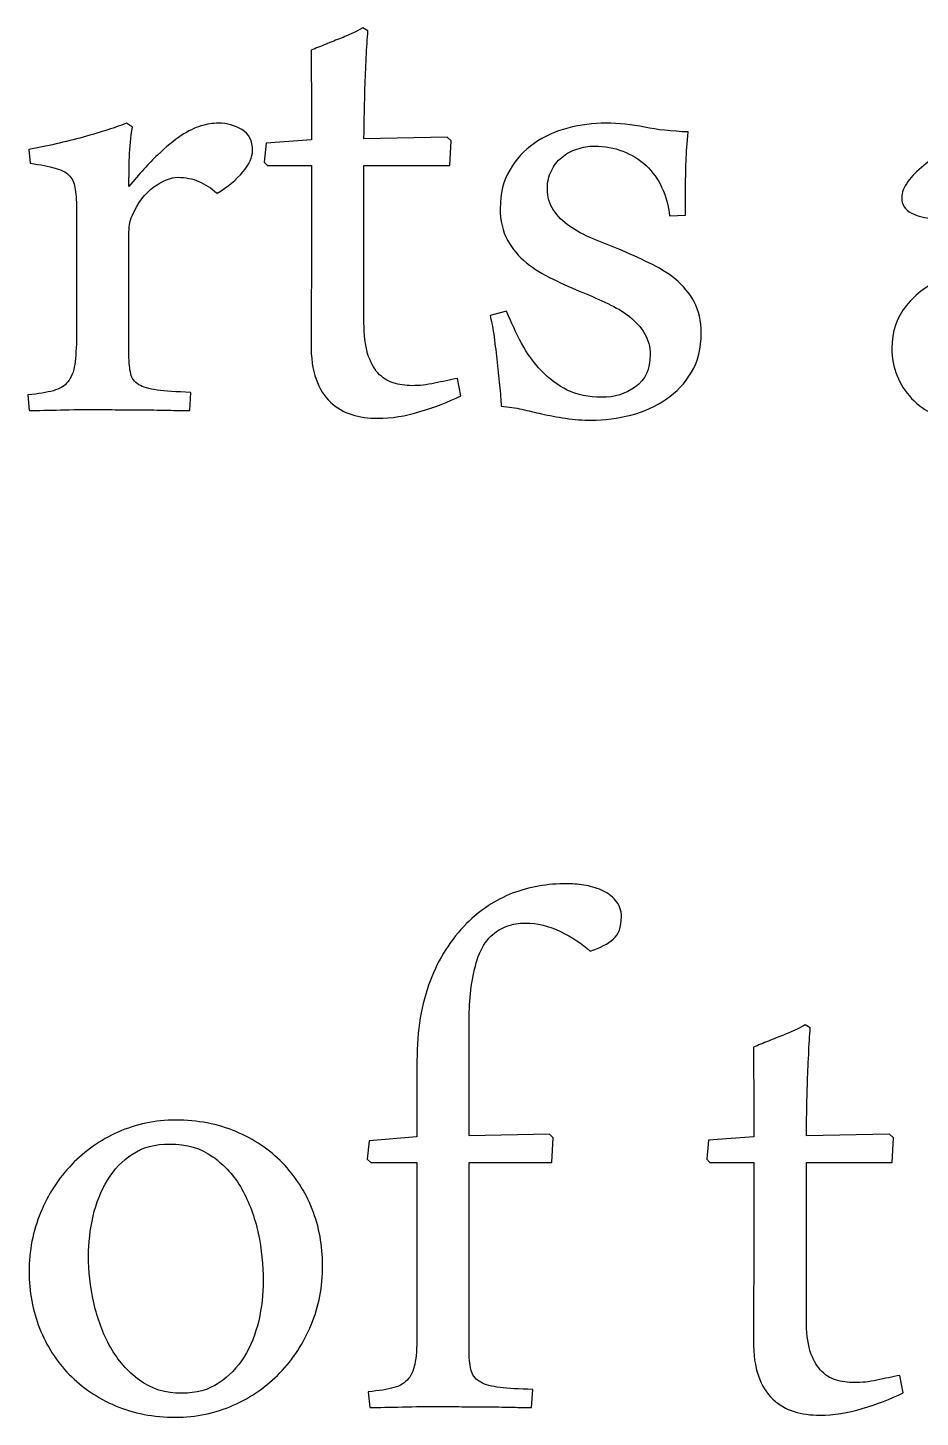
# Model space of a CAD drawing. Extents: x -303 to 288, y -142 to 145.
# Drawn here: x -6 to 1.59, y -122.49 to -110.69 of the extents above; entities that cross this region are included whole.
import ezdxf

# ---------------------------------------------------------------- set-up
doc = ezdxf.new("R2010")
doc.units = 0
doc.header["$MEASUREMENT"] = 0
doc.layers.add('LAYER_1', color=7, linetype='CONTINUOUS')

msp = doc.modelspace()

# ---------------------------------------------------------------- linework, layer by layer
at = {"layer": 'LAYER_1', "color": 250}
for points, knots in [([(-3.1052, -110.714), (-3.1108, -110.7804), (-3.1165, -110.8566), (-3.1193, -110.9426), (-3.1193, -110.9426), (-3.1235, -111.0301), (-3.1278, -111.1162), (-3.1306, -111.2037), (-3.1306, -111.2037), (-3.1334, -111.2912), (-3.1348, -111.3716), (-3.1362, -111.4478), (-3.1362, -111.4478), (-3.1376, -111.524), (-3.1391, -111.5847), (-3.1391, -111.6313), (-3.1391, -111.6313), (-3.1391, -111.6313), (-2.4321, -111.6186), (-2.4321, -111.6186), (-2.4321, -111.6186), (-2.4321, -111.6186), (-2.3982, -111.6482), (-2.3982, -111.6482), (-2.3982, -111.6482), (-2.3982, -111.6482), (-2.4109, -111.8584), (-2.4109, -111.8584), (-2.4109, -111.8584), (-2.4109, -111.8584), (-3.1391, -111.8584), (-3.1391, -111.8584), (-3.1391, -111.8584), (-3.1391, -111.8584), (-3.1391, -113.1905), (-3.1391, -113.1905), (-3.1391, -113.1905), (-3.1391, -113.2978), (-3.1278, -113.3852), (-3.108, -113.4544), (-3.108, -113.4544), (-3.0868, -113.5235), (-3.0586, -113.5786), (-3.0205, -113.6195), (-3.0205, -113.6195), (-2.9838, -113.6618), (-2.9401, -113.69), (-2.8907, -113.7042), (-2.8907, -113.7042), (-2.8413, -113.7197), (-2.7877, -113.7281), (-2.7298, -113.7281), (-2.7298, -113.7281), (-2.6692, -113.7281), (-2.6057, -113.7211), (-2.5393, -113.707), (-2.5393, -113.707), (-2.473, -113.6929), (-2.4081, -113.6788), (-2.3446, -113.6661), (-2.3446, -113.6661), (-2.3446, -113.6661), (-2.3164, -113.8142), (-2.3164, -113.8142), (-2.3164, -113.8142), (-2.4236, -113.8664), (-2.5393, -113.9116), (-2.6635, -113.9483), (-2.6635, -113.9483), (-2.7877, -113.9864), (-2.9076, -114.0047), (-3.0233, -114.0047), (-3.0233, -114.0047), (-3.1024, -114.0047), (-3.1772, -113.9948), (-3.2435, -113.9737), (-3.2435, -113.9737), (-3.3112, -113.9525), (-3.3719, -113.9172), (-3.4241, -113.8678), (-3.4241, -113.8678), (-3.4763, -113.8185), (-3.5172, -113.7535), (-3.5454, -113.6717), (-3.5454, -113.6717), (-3.5751, -113.5899), (-3.5892, -113.4911), (-3.5892, -113.3725), (-3.5892, -113.3725), (-3.5892, -113.3725), (-3.5892, -113.2611), (-3.5892, -113.2611), (-3.5892, -113.2611), (-3.5892, -113.2103), (-3.5892, -113.1313), (-3.5878, -113.0212), (-3.5878, -113.0212), (-3.5864, -112.9097), (-3.585, -112.763), (-3.585, -112.5781), (-3.585, -112.5781), (-3.585, -112.5781), (-3.585, -111.8584), (-3.585, -111.8584), (-3.585, -111.8584), (-3.585, -111.8584), (-3.9575, -111.8584), (-3.9575, -111.8584), (-3.9575, -111.8584), (-3.9575, -111.8584), (-3.9857, -111.8302), (-3.9857, -111.8302), (-3.9857, -111.8302), (-3.9857, -111.8302), (-3.9702, -111.6694), (-3.9702, -111.6694), (-3.9702, -111.6694), (-3.9702, -111.6694), (-3.585, -111.6397), (-3.585, -111.6397), (-3.585, -111.6397), (-3.585, -111.6397), (-3.585, -111.2968), (-3.585, -111.2968), (-3.585, -111.2968), (-3.585, -111.2277), (-3.5864, -111.1571), (-3.5878, -111.0866), (-3.5878, -111.0866), (-3.5892, -111.0146), (-3.5892, -110.9455), (-3.5892, -110.8791), (-3.5892, -110.8791), (-3.5483, -110.8622), (-3.5045, -110.8453), (-3.4608, -110.8269), (-3.4608, -110.8269), (-3.417, -110.81), (-3.3747, -110.7916), (-3.3324, -110.7761), (-3.3324, -110.7761), (-3.2915, -110.7592), (-3.2548, -110.7437), (-3.2237, -110.7281), (-3.2237, -110.7281), (-3.1913, -110.7126), (-3.1673, -110.6999), (-3.1503, -110.6886), (-3.1503, -110.6886), (-3.1503, -110.6886), (-3.1052, -110.714), (-3.1052, -110.714)], [0, 0, 0, 0, 0.025641, 0.025641, 0.025641, 0.025641, 0.0512821, 0.0512821, 0.0512821, 0.0512821, 0.0769231, 0.0769231, 0.0769231, 0.0769231, 0.1025641, 0.1025641, 0.1025641, 0.1025641, 0.1282051, 0.1282051, 0.1282051, 0.1282051, 0.1538462, 0.1538462, 0.1538462, 0.1538462, 0.1794872, 0.1794872, 0.1794872, 0.1794872, 0.2051282, 0.2051282, 0.2051282, 0.2051282, 0.2307692, 0.2307692, 0.2307692, 0.2307692, 0.2564103, 0.2564103, 0.2564103, 0.2564103, 0.2820513, 0.2820513, 0.2820513, 0.2820513, 0.3076923, 0.3076923, 0.3076923, 0.3076923, 0.3333333, 0.3333333, 0.3333333, 0.3333333, 0.3589744, 0.3589744, 0.3589744, 0.3589744, 0.3846154, 0.3846154, 0.3846154, 0.3846154, 0.4102564, 0.4102564, 0.4102564, 0.4102564, 0.4358974, 0.4358974, 0.4358974, 0.4358974, 0.4615385, 0.4615385, 0.4615385, 0.4615385, 0.4871795, 0.4871795, 0.4871795, 0.4871795, 0.5128205, 0.5128205, 0.5128205, 0.5128205, 0.5384615, 0.5384615, 0.5384615, 0.5384615, 0.5641026, 0.5641026, 0.5641026, 0.5641026, 0.5897436, 0.5897436, 0.5897436, 0.5897436, 0.6153846, 0.6153846, 0.6153846, 0.6153846, 0.6410256, 0.6410256, 0.6410256, 0.6410256, 0.6666667, 0.6666667, 0.6666667, 0.6666667, 0.6923077, 0.6923077, 0.6923077, 0.6923077, 0.7179487, 0.7179487, 0.7179487, 0.7179487, 0.7435897, 0.7435897, 0.7435897, 0.7435897, 0.7692308, 0.7692308, 0.7692308, 0.7692308, 0.7948718, 0.7948718, 0.7948718, 0.7948718, 0.8205128, 0.8205128, 0.8205128, 0.8205128, 0.8461538, 0.8461538, 0.8461538, 0.8461538, 0.8717949, 0.8717949, 0.8717949, 0.8717949, 0.8974359, 0.8974359, 0.8974359, 0.8974359, 0.9230769, 0.9230769, 0.9230769, 0.9230769, 0.9487179, 0.9487179, 0.9487179, 0.9487179, 1, 1, 1, 1]), ([(-4.6179, -113.9384), (-4.6631, -113.9384), (-4.7153, -113.9384), (-4.7774, -113.937), (-4.7774, -113.937), (-4.8395, -113.9356), (-4.9072, -113.9342), (-4.9778, -113.9342), (-4.9778, -113.9342), (-5.0497, -113.9342), (-5.1231, -113.9342), (-5.1979, -113.9328), (-5.1979, -113.9328), (-5.2713, -113.9313), (-5.3418, -113.9299), (-5.4082, -113.9299), (-5.4082, -113.9299), (-5.5154, -113.9299), (-5.6184, -113.9313), (-5.7186, -113.9342), (-5.7186, -113.9342), (-5.8174, -113.937), (-5.9063, -113.9384), (-5.9825, -113.9384), (-5.9825, -113.9384), (-5.9825, -113.9384), (-5.9952, -113.8058), (-5.9952, -113.8058), (-5.9952, -113.8058), (-5.9049, -113.7973), (-5.8315, -113.786), (-5.7779, -113.7705), (-5.7779, -113.7705), (-5.7242, -113.7564), (-5.6833, -113.731), (-5.6537, -113.6943), (-5.6537, -113.6943), (-5.6255, -113.659), (-5.6057, -113.6096), (-5.5958, -113.5475), (-5.5958, -113.5475), (-5.5874, -113.4854), (-5.5817, -113.4022), (-5.5817, -113.2978), (-5.5817, -113.2978), (-5.5817, -113.2978), (-5.5817, -112.2267), (-5.5817, -112.2267), (-5.5817, -112.2267), (-5.5817, -112.1491), (-5.5859, -112.0884), (-5.5944, -112.0447), (-5.5944, -112.0447), (-5.6029, -112.001), (-5.6198, -111.9657), (-5.6466, -111.9389), (-5.6466, -111.9389), (-5.672, -111.9135), (-5.7115, -111.8937), (-5.7637, -111.8796), (-5.7637, -111.8796), (-5.816, -111.8655), (-5.8865, -111.8514), (-5.974, -111.8387), (-5.974, -111.8387), (-5.974, -111.8387), (-5.9867, -111.723), (-5.9867, -111.723), (-5.9867, -111.723), (-5.9119, -111.7089), (-5.8357, -111.6933), (-5.7553, -111.675), (-5.7553, -111.675), (-5.6763, -111.6567), (-5.5986, -111.6383), (-5.5239, -111.6171), (-5.5239, -111.6171), (-5.4491, -111.596), (-5.3799, -111.5762), (-5.315, -111.5551), (-5.315, -111.5551), (-5.2501, -111.5339), (-5.1979, -111.5155), (-5.1556, -111.4986), (-5.1556, -111.4986), (-5.1556, -111.4986), (-5.1062, -111.5325), (-5.1062, -111.5325), (-5.1062, -111.5325), (-5.1203, -111.6171), (-5.1288, -111.7032), (-5.1316, -111.7865), (-5.1316, -111.7865), (-5.1344, -111.8711), (-5.1358, -111.9544), (-5.1358, -112.0362), (-5.1358, -112.0362), (-5.0469, -111.929), (-4.9665, -111.8401), (-4.8931, -111.7695), (-4.8931, -111.7695), (-4.8211, -111.7004), (-4.7534, -111.6454), (-4.6927, -111.6044), (-4.6927, -111.6044), (-4.632, -111.5649), (-4.577, -111.5367), (-4.5262, -111.5226), (-4.5262, -111.5226), (-4.474, -111.5071), (-4.4246, -111.4986), (-4.3752, -111.4986), (-4.3752, -111.4986), (-4.3033, -111.4986), (-4.2369, -111.517), (-4.1763, -111.5536), (-4.1763, -111.5536), (-4.1156, -111.5889), (-4.0859, -111.6482), (-4.0859, -111.7314), (-4.0859, -111.7314), (-4.0859, -111.7865), (-4.1128, -111.8471), (-4.1678, -111.9121), (-4.1678, -111.9121), (-4.2228, -111.9784), (-4.2962, -112.0391), (-4.3865, -112.0941), (-4.3865, -112.0941), (-4.4373, -112.0503), (-4.4881, -112.0165), (-4.5417, -111.9939), (-4.5417, -111.9939), (-4.5954, -111.9699), (-4.6546, -111.9586), (-4.7181, -111.9586), (-4.7181, -111.9586), (-4.7816, -111.9586), (-4.8508, -111.9854), (-4.9241, -112.0405), (-4.9241, -112.0405), (-4.9989, -112.0955), (-5.0596, -112.1759), (-5.1062, -112.2804), (-5.1062, -112.2804), (-5.1203, -112.3114), (-5.1288, -112.3382), (-5.1316, -112.3608), (-5.1316, -112.3608), (-5.1344, -112.3848), (-5.1358, -112.4158), (-5.1358, -112.4539), (-5.1358, -112.4539), (-5.1358, -112.4539), (-5.1358, -113.4671), (-5.1358, -113.4671), (-5.1358, -113.4671), (-5.1358, -113.5334), (-5.1302, -113.5856), (-5.1203, -113.6265), (-5.1203, -113.6265), (-5.1118, -113.6661), (-5.0892, -113.6971), (-5.0526, -113.7197), (-5.0526, -113.7197), (-5.0173, -113.7408), (-4.9651, -113.7564), (-4.8959, -113.7648), (-4.8959, -113.7648), (-4.8268, -113.7733), (-4.7322, -113.7804), (-4.6109, -113.786), (-4.6109, -113.786), (-4.6109, -113.786), (-4.6179, -113.9384), (-4.6179, -113.9384)], [0, 0, 0, 0, 0.0222222, 0.0222222, 0.0222222, 0.0222222, 0.0444444, 0.0444444, 0.0444444, 0.0444444, 0.0666667, 0.0666667, 0.0666667, 0.0666667, 0.0888889, 0.0888889, 0.0888889, 0.0888889, 0.1111111, 0.1111111, 0.1111111, 0.1111111, 0.1333333, 0.1333333, 0.1333333, 0.1333333, 0.1555556, 0.1555556, 0.1555556, 0.1555556, 0.1777778, 0.1777778, 0.1777778, 0.1777778, 0.2, 0.2, 0.2, 0.2, 0.2222222, 0.2222222, 0.2222222, 0.2222222, 0.2444444, 0.2444444, 0.2444444, 0.2444444, 0.2666667, 0.2666667, 0.2666667, 0.2666667, 0.2888889, 0.2888889, 0.2888889, 0.2888889, 0.3111111, 0.3111111, 0.3111111, 0.3111111, 0.3333333, 0.3333333, 0.3333333, 0.3333333, 0.3555556, 0.3555556, 0.3555556, 0.3555556, 0.3777778, 0.3777778, 0.3777778, 0.3777778, 0.4, 0.4, 0.4, 0.4, 0.4222222, 0.4222222, 0.4222222, 0.4222222, 0.4444444, 0.4444444, 0.4444444, 0.4444444, 0.4666667, 0.4666667, 0.4666667, 0.4666667, 0.4888889, 0.4888889, 0.4888889, 0.4888889, 0.5111111, 0.5111111, 0.5111111, 0.5111111, 0.5333333, 0.5333333, 0.5333333, 0.5333333, 0.5555556, 0.5555556, 0.5555556, 0.5555556, 0.5777778, 0.5777778, 0.5777778, 0.5777778, 0.6, 0.6, 0.6, 0.6, 0.6222222, 0.6222222, 0.6222222, 0.6222222, 0.6444444, 0.6444444, 0.6444444, 0.6444444, 0.6666667, 0.6666667, 0.6666667, 0.6666667, 0.6888889, 0.6888889, 0.6888889, 0.6888889, 0.7111111, 0.7111111, 0.7111111, 0.7111111, 0.7333333, 0.7333333, 0.7333333, 0.7333333, 0.7555556, 0.7555556, 0.7555556, 0.7555556, 0.7777778, 0.7777778, 0.7777778, 0.7777778, 0.8, 0.8, 0.8, 0.8, 0.8222222, 0.8222222, 0.8222222, 0.8222222, 0.8444444, 0.8444444, 0.8444444, 0.8444444, 0.8666667, 0.8666667, 0.8666667, 0.8666667, 0.8888889, 0.8888889, 0.8888889, 0.8888889, 0.9111111, 0.9111111, 0.9111111, 0.9111111, 0.9333333, 0.9333333, 0.9333333, 0.9333333, 0.9555556, 0.9555556, 0.9555556, 0.9555556, 1, 1, 1, 1]), ([(-0.5426, -112.2846), (-0.5511, -112.1999), (-0.5723, -112.1195), (-0.6075, -112.0475), (-0.6075, -112.0475), (-0.6414, -111.9741), (-0.6866, -111.9106), (-0.743, -111.8584), (-0.743, -111.8584), (-0.7995, -111.8062), (-0.8658, -111.7653), (-0.9406, -111.7371), (-0.9406, -111.7371), (-1.0139, -111.7075), (-1.0944, -111.6933), (-1.179, -111.6933), (-1.179, -111.6933), (-1.2327, -111.6933), (-1.2821, -111.7018), (-1.33, -111.7187), (-1.33, -111.7187), (-1.3794, -111.7343), (-1.4218, -111.7583), (-1.4584, -111.7893), (-1.4584, -111.7893), (-1.4965, -111.8189), (-1.5262, -111.857), (-1.5473, -111.9022), (-1.5473, -111.9022), (-1.5699, -111.9473), (-1.5812, -111.9995), (-1.5812, -112.0574), (-1.5812, -112.0574), (-1.5812, -112.1265), (-1.5629, -112.1858), (-1.529, -112.2366), (-1.529, -112.2366), (-1.4951, -112.2888), (-1.4486, -112.334), (-1.3921, -112.3735), (-1.3921, -112.3735), (-1.3357, -112.413), (-1.2708, -112.4483), (-1.1988, -112.4793), (-1.1988, -112.4793), (-1.1254, -112.509), (-1.0506, -112.54), (-0.973, -112.5696), (-0.973, -112.5696), (-0.8869, -112.6063), (-0.8023, -112.6444), (-0.719, -112.6839), (-0.719, -112.6839), (-0.6344, -112.7234), (-0.5596, -112.77), (-0.4932, -112.8236), (-0.4932, -112.8236), (-0.4269, -112.8787), (-0.3747, -112.9422), (-0.3338, -113.017), (-0.3338, -113.017), (-0.2943, -113.0903), (-0.2745, -113.1792), (-0.2745, -113.2808), (-0.2745, -113.2808), (-0.2745, -113.4106), (-0.3013, -113.5221), (-0.3564, -113.6138), (-0.3564, -113.6138), (-0.4128, -113.7056), (-0.4834, -113.7832), (-0.5723, -113.8439), (-0.5723, -113.8439), (-0.6598, -113.9045), (-0.7599, -113.9483), (-0.8714, -113.9779), (-0.8714, -113.9779), (-0.9829, -114.0061), (-1.0958, -114.0217), (-1.2087, -114.0217), (-1.2087, -114.0217), (-1.2806, -114.0217), (-1.3526, -114.016), (-1.426, -114.0047), (-1.426, -114.0047), (-1.4994, -113.9934), (-1.5671, -113.9807), (-1.6306, -113.968), (-1.6306, -113.968), (-1.6884, -113.9539), (-1.7435, -113.9398), (-1.7971, -113.9285), (-1.7971, -113.9285), (-1.8521, -113.9158), (-1.91, -113.9074), (-1.9735, -113.9017), (-1.9735, -113.9017), (-1.9763, -113.8537), (-1.9805, -113.7945), (-1.9876, -113.7239), (-1.9876, -113.7239), (-1.9947, -113.6519), (-2.0017, -113.5786), (-2.0102, -113.5038), (-2.0102, -113.5038), (-2.0186, -113.4304), (-2.0285, -113.3584), (-2.037, -113.2907), (-2.037, -113.2907), (-2.0469, -113.2244), (-2.0582, -113.1708), (-2.068, -113.1327), (-2.068, -113.1327), (-2.068, -113.1327), (-1.9283, -113.0946), (-1.9283, -113.0946), (-1.9283, -113.0946), (-1.8888, -113.1891), (-1.8465, -113.2794), (-1.7999, -113.3683), (-1.7999, -113.3683), (-1.7534, -113.4558), (-1.6969, -113.5334), (-1.632, -113.6011), (-1.632, -113.6011), (-1.5671, -113.6689), (-1.4937, -113.7239), (-1.4119, -113.7648), (-1.4119, -113.7648), (-1.3286, -113.8058), (-1.2313, -113.8269), (-1.1184, -113.8269), (-1.1184, -113.8269), (-1.0097, -113.8269), (-0.9152, -113.7973), (-0.8319, -113.738), (-0.8319, -113.738), (-0.7501, -113.6788), (-0.7077, -113.5884), (-0.7077, -113.4671), (-0.7077, -113.4671), (-0.7077, -113.3979), (-0.7247, -113.3373), (-0.7557, -113.2836), (-0.7557, -113.2836), (-0.7882, -113.23), (-0.8305, -113.1821), (-0.8841, -113.1411), (-0.8841, -113.1411), (-0.9377, -113.0988), (-0.9984, -113.0621), (-1.0662, -113.0311), (-1.0662, -113.0311), (-1.1339, -112.9986), (-1.2044, -112.9676), (-1.2792, -112.9379), (-1.2792, -112.9379), (-1.3639, -112.9027), (-1.4486, -112.8646), (-1.5332, -112.8236), (-1.5332, -112.8236), (-1.6179, -112.7841), (-1.6927, -112.7376), (-1.759, -112.6839), (-1.759, -112.6839), (-1.8253, -112.6303), (-1.8789, -112.5654), (-1.9199, -112.492), (-1.9199, -112.492), (-1.9608, -112.4172), (-1.982, -112.3269), (-1.982, -112.2225), (-1.982, -112.2225), (-1.982, -112.0955), (-1.9551, -111.9868), (-1.9015, -111.8965), (-1.9015, -111.8965), (-1.8479, -111.8048), (-1.7788, -111.73), (-1.6941, -111.6708), (-1.6941, -111.6708), (-1.6108, -111.6115), (-1.5149, -111.5678), (-1.4076, -111.5409), (-1.4076, -111.5409), (-1.299, -111.5127), (-1.1917, -111.4986), (-1.0845, -111.4986), (-1.0845, -111.4986), (-0.9744, -111.4986), (-0.8644, -111.5099), (-0.7557, -111.5325), (-0.7557, -111.5325), (-0.6471, -111.5551), (-0.5243, -111.5678), (-0.386, -111.5734), (-0.386, -111.5734), (-0.3945, -111.6623), (-0.4001, -111.7456), (-0.4029, -111.8232), (-0.4029, -111.8232), (-0.4058, -111.9022), (-0.4072, -111.9868), (-0.4072, -112.0786), (-0.4072, -112.0786), (-0.4072, -112.0786), (-0.4072, -112.2804), (-0.4072, -112.2804), (-0.4072, -112.2804), (-0.4072, -112.2804), (-0.5426, -112.2846), (-0.5426, -112.2846)], [0, 0, 0, 0, 0.0185185, 0.0185185, 0.0185185, 0.0185185, 0.037037, 0.037037, 0.037037, 0.037037, 0.0555556, 0.0555556, 0.0555556, 0.0555556, 0.0740741, 0.0740741, 0.0740741, 0.0740741, 0.0925926, 0.0925926, 0.0925926, 0.0925926, 0.1111111, 0.1111111, 0.1111111, 0.1111111, 0.1296296, 0.1296296, 0.1296296, 0.1296296, 0.1481481, 0.1481481, 0.1481481, 0.1481481, 0.1666667, 0.1666667, 0.1666667, 0.1666667, 0.1851852, 0.1851852, 0.1851852, 0.1851852, 0.2037037, 0.2037037, 0.2037037, 0.2037037, 0.2222222, 0.2222222, 0.2222222, 0.2222222, 0.2407407, 0.2407407, 0.2407407, 0.2407407, 0.2592593, 0.2592593, 0.2592593, 0.2592593, 0.2777778, 0.2777778, 0.2777778, 0.2777778, 0.2962963, 0.2962963, 0.2962963, 0.2962963, 0.3148148, 0.3148148, 0.3148148, 0.3148148, 0.3333333, 0.3333333, 0.3333333, 0.3333333, 0.3518519, 0.3518519, 0.3518519, 0.3518519, 0.3703704, 0.3703704, 0.3703704, 0.3703704, 0.3888889, 0.3888889, 0.3888889, 0.3888889, 0.4074074, 0.4074074, 0.4074074, 0.4074074, 0.4259259, 0.4259259, 0.4259259, 0.4259259, 0.4444444, 0.4444444, 0.4444444, 0.4444444, 0.462963, 0.462963, 0.462963, 0.462963, 0.4814815, 0.4814815, 0.4814815, 0.4814815, 0.5, 0.5, 0.5, 0.5, 0.5185185, 0.5185185, 0.5185185, 0.5185185, 0.537037, 0.537037, 0.537037, 0.537037, 0.5555556, 0.5555556, 0.5555556, 0.5555556, 0.5740741, 0.5740741, 0.5740741, 0.5740741, 0.5925926, 0.5925926, 0.5925926, 0.5925926, 0.6111111, 0.6111111, 0.6111111, 0.6111111, 0.6296296, 0.6296296, 0.6296296, 0.6296296, 0.6481481, 0.6481481, 0.6481481, 0.6481481, 0.6666667, 0.6666667, 0.6666667, 0.6666667, 0.6851852, 0.6851852, 0.6851852, 0.6851852, 0.7037037, 0.7037037, 0.7037037, 0.7037037, 0.7222222, 0.7222222, 0.7222222, 0.7222222, 0.7407407, 0.7407407, 0.7407407, 0.7407407, 0.7592593, 0.7592593, 0.7592593, 0.7592593, 0.7777778, 0.7777778, 0.7777778, 0.7777778, 0.7962963, 0.7962963, 0.7962963, 0.7962963, 0.8148148, 0.8148148, 0.8148148, 0.8148148, 0.8333333, 0.8333333, 0.8333333, 0.8333333, 0.8518519, 0.8518519, 0.8518519, 0.8518519, 0.8703704, 0.8703704, 0.8703704, 0.8703704, 0.8888889, 0.8888889, 0.8888889, 0.8888889, 0.9074074, 0.9074074, 0.9074074, 0.9074074, 0.9259259, 0.9259259, 0.9259259, 0.9259259, 0.9444444, 0.9444444, 0.9444444, 0.9444444, 0.962963, 0.962963, 0.962963, 0.962963, 1, 1, 1, 1]), ([(2.7509, -112.6035), (2.7538, -112.5837), (2.7552, -112.5598), (2.7552, -112.5329), (2.7552, -112.5329), (2.7552, -112.5329), (2.7552, -112.231), (2.7552, -112.231), (2.7552, -112.231), (2.7552, -112.0899), (2.7213, -111.9741), (2.655, -111.881), (2.655, -111.881), (2.5873, -111.7893), (2.4786, -111.7427), (2.3304, -111.7427), (2.3304, -111.7427), (2.25, -111.7427), (2.1823, -111.7583), (2.1258, -111.7865), (2.1258, -111.7865), (2.0694, -111.8161), (2.0214, -111.8528), (1.9847, -111.9008), (1.9847, -111.9008), (1.948, -111.9473), (1.9198, -112.001), (1.9015, -112.0616), (1.9015, -112.0616), (1.8845, -112.1223), (1.8746, -112.1858), (1.8746, -112.2521), (1.8746, -112.2521), (1.8309, -112.2874), (1.7702, -112.3058), (1.6926, -112.3058), (1.6926, -112.3058), (1.6305, -112.3058), (1.5699, -112.2916), (1.5134, -112.262), (1.5134, -112.262), (1.457, -112.2338), (1.4287, -112.19), (1.4287, -112.1322), (1.4287, -112.1322), (1.4287, -112.087), (1.4457, -112.0419), (1.481, -111.9953), (1.481, -111.9953), (1.5148, -111.9487), (1.56, -111.9022), (1.6164, -111.857), (1.6164, -111.857), (1.6729, -111.8119), (1.7364, -111.7681), (1.8055, -111.7272), (1.8055, -111.7272), (1.8732, -111.6849), (1.9438, -111.6496), (2.0158, -111.6186), (2.0158, -111.6186), (2.2006, -111.5395), (2.3826, -111.4986), (2.5619, -111.4986), (2.5619, -111.4986), (2.6493, -111.4986), (2.7326, -111.5113), (2.8088, -111.5339), (2.8088, -111.5339), (2.8864, -111.5579), (2.9541, -111.5946), (3.012, -111.6454), (3.012, -111.6454), (3.0699, -111.6976), (3.115, -111.7625), (3.1489, -111.8429), (3.1489, -111.8429), (3.1813, -111.9219), (3.1983, -112.0179), (3.1983, -112.128), (3.1983, -112.128), (3.1983, -112.2931), (3.1954, -112.4836), (3.1898, -112.7009), (3.1898, -112.7009), (3.1842, -112.9168), (3.1813, -113.1567), (3.1813, -113.4219), (3.1813, -113.4219), (3.1813, -113.5292), (3.2025, -113.6138), (3.2434, -113.6731), (3.2434, -113.6731), (3.2843, -113.7338), (3.3422, -113.7648), (3.417, -113.7648), (3.417, -113.7648), (3.4833, -113.7648), (3.5553, -113.7408), (3.6315, -113.6943), (3.6315, -113.6943), (3.6315, -113.6943), (3.7063, -113.8058), (3.7063, -113.8058), (3.7063, -113.8058), (3.6428, -113.8664), (3.5651, -113.9158), (3.4734, -113.9553), (3.4734, -113.9553), (3.3803, -113.9934), (3.2872, -114.0132), (3.194, -114.0132), (3.194, -114.0132), (3.0981, -114.0132), (3.0092, -113.9864), (2.9273, -113.9342), (2.9273, -113.9342), (2.8455, -113.882), (2.7919, -113.7916), (2.7636, -113.6661), (2.7636, -113.6661), (2.7368, -113.6844), (2.6931, -113.714), (2.6352, -113.7521), (2.6352, -113.7521), (2.5774, -113.7902), (2.5125, -113.8297), (2.4377, -113.8707), (2.4377, -113.8707), (2.3629, -113.9102), (2.2825, -113.9455), (2.1978, -113.9751), (2.1978, -113.9751), (2.1117, -114.0061), (2.0313, -114.0217), (1.9537, -114.0217), (1.9537, -114.0217), (1.8634, -114.0217), (1.7801, -114.0047), (1.7053, -113.9709), (1.7053, -113.9709), (1.6305, -113.9384), (1.567, -113.8932), (1.5134, -113.8368), (1.5134, -113.8368), (1.4598, -113.7804), (1.4189, -113.7154), (1.3892, -113.6435), (1.3892, -113.6435), (1.361, -113.5701), (1.3455, -113.4925), (1.3455, -113.4092), (1.3455, -113.4092), (1.3455, -113.2681), (1.3864, -113.1482), (1.4683, -113.048), (1.4683, -113.048), (1.5487, -112.9464), (1.6559, -112.8688), (1.7886, -112.8138), (1.7886, -112.8138), (1.8845, -112.7757), (2.0129, -112.7361), (2.1752, -112.6966), (2.1752, -112.6966), (2.3361, -112.6557), (2.528, -112.6247), (2.7509, -112.6035)], [0, 0, 0, 0, 0.0232558, 0.0232558, 0.0232558, 0.0232558, 0.0465116, 0.0465116, 0.0465116, 0.0465116, 0.0697674, 0.0697674, 0.0697674, 0.0697674, 0.0930233, 0.0930233, 0.0930233, 0.0930233, 0.1162791, 0.1162791, 0.1162791, 0.1162791, 0.1395349, 0.1395349, 0.1395349, 0.1395349, 0.1627907, 0.1627907, 0.1627907, 0.1627907, 0.1860465, 0.1860465, 0.1860465, 0.1860465, 0.2093023, 0.2093023, 0.2093023, 0.2093023, 0.2325581, 0.2325581, 0.2325581, 0.2325581, 0.255814, 0.255814, 0.255814, 0.255814, 0.2790698, 0.2790698, 0.2790698, 0.2790698, 0.3023256, 0.3023256, 0.3023256, 0.3023256, 0.3255814, 0.3255814, 0.3255814, 0.3255814, 0.3488372, 0.3488372, 0.3488372, 0.3488372, 0.372093, 0.372093, 0.372093, 0.372093, 0.3953488, 0.3953488, 0.3953488, 0.3953488, 0.4186047, 0.4186047, 0.4186047, 0.4186047, 0.4418605, 0.4418605, 0.4418605, 0.4418605, 0.4651163, 0.4651163, 0.4651163, 0.4651163, 0.4883721, 0.4883721, 0.4883721, 0.4883721, 0.5116279, 0.5116279, 0.5116279, 0.5116279, 0.5348837, 0.5348837, 0.5348837, 0.5348837, 0.5581395, 0.5581395, 0.5581395, 0.5581395, 0.5813953, 0.5813953, 0.5813953, 0.5813953, 0.6046512, 0.6046512, 0.6046512, 0.6046512, 0.627907, 0.627907, 0.627907, 0.627907, 0.6511628, 0.6511628, 0.6511628, 0.6511628, 0.6744186, 0.6744186, 0.6744186, 0.6744186, 0.6976744, 0.6976744, 0.6976744, 0.6976744, 0.7209302, 0.7209302, 0.7209302, 0.7209302, 0.744186, 0.744186, 0.744186, 0.744186, 0.7674419, 0.7674419, 0.7674419, 0.7674419, 0.7906977, 0.7906977, 0.7906977, 0.7906977, 0.8139535, 0.8139535, 0.8139535, 0.8139535, 0.8372093, 0.8372093, 0.8372093, 0.8372093, 0.8604651, 0.8604651, 0.8604651, 0.8604651, 0.8837209, 0.8837209, 0.8837209, 0.8837209, 0.9069767, 0.9069767, 0.9069767, 0.9069767, 0.9302326, 0.9302326, 0.9302326, 0.9302326, 0.9534884, 0.9534884, 0.9534884, 0.9534884, 1, 1, 1, 1]), ([(-2.2459, -120.325), (-2.2459, -120.325), (-2.2459, -121.9337), (-2.2459, -121.9337), (-2.2459, -121.9337), (-2.2459, -122.0028), (-2.2388, -122.0579), (-2.2261, -122.0988), (-2.2261, -122.0988), (-2.212, -122.1397), (-2.1852, -122.1708), (-2.1471, -122.1919), (-2.1471, -122.1919), (-2.109, -122.2131), (-2.054, -122.2272), (-1.9834, -122.2357), (-1.9834, -122.2357), (-1.9143, -122.2441), (-1.8211, -122.2498), (-1.7054, -122.2526), (-1.7054, -122.2526), (-1.7054, -122.2526), (-1.7167, -122.405), (-1.7167, -122.405), (-1.7167, -122.405), (-1.7619, -122.405), (-1.8141, -122.405), (-1.8747, -122.4036), (-1.8747, -122.4036), (-1.9354, -122.4022), (-2.0003, -122.4008), (-2.0681, -122.4008), (-2.0681, -122.4008), (-2.1372, -122.4008), (-2.2092, -122.4008), (-2.2811, -122.3994), (-2.2811, -122.3994), (-2.3545, -122.3979), (-2.4237, -122.3965), (-2.49, -122.3965), (-2.49, -122.3965), (-2.5972, -122.3965), (-2.7059, -122.3979), (-2.8131, -122.4008), (-2.8131, -122.4008), (-2.9204, -122.4036), (-3.0121, -122.405), (-3.0897, -122.405), (-3.0897, -122.405), (-3.0897, -122.405), (-3.1024, -122.2724), (-3.1024, -122.2724), (-3.1024, -122.2724), (-3.0107, -122.2639), (-2.9387, -122.2526), (-2.8851, -122.2371), (-2.8851, -122.2371), (-2.8315, -122.223), (-2.7905, -122.1976), (-2.7609, -122.1609), (-2.7609, -122.1609), (-2.7327, -122.1256), (-2.7129, -122.0762), (-2.7031, -122.0141), (-2.7031, -122.0141), (-2.6932, -121.952), (-2.6889, -121.8688), (-2.6889, -121.7644), (-2.6889, -121.7644), (-2.6889, -121.7644), (-2.6889, -120.325), (-2.6889, -120.325), (-2.6889, -120.325), (-2.6889, -120.325), (-3.0812, -120.325), (-3.0812, -120.325), (-3.0812, -120.325), (-3.0812, -120.325), (-3.1109, -120.2968), (-3.1109, -120.2968), (-3.1109, -120.2968), (-3.1109, -120.2968), (-3.0939, -120.1402), (-3.0939, -120.1402), (-3.0939, -120.1402), (-3.0939, -120.1402), (-2.6889, -120.1063), (-2.6889, -120.1063), (-2.6889, -120.1063), (-2.6889, -120.1063), (-2.6889, -119.4614), (-2.6889, -119.4614), (-2.6889, -119.4614), (-2.6889, -119.2018), (-2.6508, -118.976), (-2.5775, -118.7841), (-2.5775, -118.7841), (-2.5027, -118.5908), (-2.3997, -118.4285), (-2.267, -118.2959), (-2.267, -118.2959), (-2.1513, -118.1802), (-2.0215, -118.0941), (-1.879, -118.0391), (-1.879, -118.0391), (-1.735, -117.984), (-1.5812, -117.9572), (-1.4147, -117.9572), (-1.4147, -117.9572), (-1.3738, -117.9572), (-1.3272, -117.9614), (-1.2722, -117.9685), (-1.2722, -117.9685), (-1.2186, -117.977), (-1.1692, -117.9925), (-1.1212, -118.0122), (-1.1212, -118.0122), (-1.0747, -118.0334), (-1.0351, -118.0616), (-1.0027, -118.0997), (-1.0027, -118.0997), (-0.9688, -118.1364), (-0.9519, -118.183), (-0.9519, -118.238), (-0.9519, -118.238), (-0.9519, -118.3255), (-0.9745, -118.389), (-1.021, -118.4285), (-1.021, -118.4285), (-1.0662, -118.4666), (-1.1311, -118.5005), (-1.2172, -118.5315), (-1.2172, -118.5315), (-1.2863, -118.468), (-1.3696, -118.4116), (-1.4698, -118.3636), (-1.4698, -118.3636), (-1.5685, -118.3156), (-1.6673, -118.2916), (-1.7675, -118.2916), (-1.7675, -118.2916), (-1.8225, -118.2916), (-1.8747, -118.3001), (-1.9255, -118.3185), (-1.9255, -118.3185), (-1.9763, -118.3368), (-2.0215, -118.365), (-2.061, -118.4031), (-2.061, -118.4031), (-2.1076, -118.4497), (-2.1429, -118.5075), (-2.1683, -118.5767), (-2.1683, -118.5767), (-2.1922, -118.6458), (-2.2106, -118.7206), (-2.2233, -118.7996), (-2.2233, -118.7996), (-2.236, -118.8801), (-2.243, -118.9633), (-2.2445, -119.0508), (-2.2445, -119.0508), (-2.2459, -119.1369), (-2.2459, -119.2201), (-2.2459, -119.3006), (-2.2459, -119.3006), (-2.2459, -119.3006), (-2.2459, -120.0979), (-2.2459, -120.0979), (-2.2459, -120.0979), (-2.2459, -120.0979), (-1.5643, -120.0852), (-1.5643, -120.0852), (-1.5643, -120.0852), (-1.5643, -120.0852), (-1.5318, -120.1148), (-1.5318, -120.1148), (-1.5318, -120.1148), (-1.5318, -120.1148), (-1.5431, -120.325), (-1.5431, -120.325), (-1.5431, -120.325), (-1.5431, -120.325), (-2.2459, -120.325), (-2.2459, -120.325)], [0, 0, 0, 0, 0.0212766, 0.0212766, 0.0212766, 0.0212766, 0.0425532, 0.0425532, 0.0425532, 0.0425532, 0.0638298, 0.0638298, 0.0638298, 0.0638298, 0.0851064, 0.0851064, 0.0851064, 0.0851064, 0.106383, 0.106383, 0.106383, 0.106383, 0.1276596, 0.1276596, 0.1276596, 0.1276596, 0.1489362, 0.1489362, 0.1489362, 0.1489362, 0.1702128, 0.1702128, 0.1702128, 0.1702128, 0.1914894, 0.1914894, 0.1914894, 0.1914894, 0.212766, 0.212766, 0.212766, 0.212766, 0.2340426, 0.2340426, 0.2340426, 0.2340426, 0.2553191, 0.2553191, 0.2553191, 0.2553191, 0.2765957, 0.2765957, 0.2765957, 0.2765957, 0.2978723, 0.2978723, 0.2978723, 0.2978723, 0.3191489, 0.3191489, 0.3191489, 0.3191489, 0.3404255, 0.3404255, 0.3404255, 0.3404255, 0.3617021, 0.3617021, 0.3617021, 0.3617021, 0.3829787, 0.3829787, 0.3829787, 0.3829787, 0.4042553, 0.4042553, 0.4042553, 0.4042553, 0.4255319, 0.4255319, 0.4255319, 0.4255319, 0.4468085, 0.4468085, 0.4468085, 0.4468085, 0.4680851, 0.4680851, 0.4680851, 0.4680851, 0.4893617, 0.4893617, 0.4893617, 0.4893617, 0.5106383, 0.5106383, 0.5106383, 0.5106383, 0.5319149, 0.5319149, 0.5319149, 0.5319149, 0.5531915, 0.5531915, 0.5531915, 0.5531915, 0.5744681, 0.5744681, 0.5744681, 0.5744681, 0.5957447, 0.5957447, 0.5957447, 0.5957447, 0.6170213, 0.6170213, 0.6170213, 0.6170213, 0.6382979, 0.6382979, 0.6382979, 0.6382979, 0.6595745, 0.6595745, 0.6595745, 0.6595745, 0.6808511, 0.6808511, 0.6808511, 0.6808511, 0.7021277, 0.7021277, 0.7021277, 0.7021277, 0.7234043, 0.7234043, 0.7234043, 0.7234043, 0.7446809, 0.7446809, 0.7446809, 0.7446809, 0.7659574, 0.7659574, 0.7659574, 0.7659574, 0.787234, 0.787234, 0.787234, 0.787234, 0.8085106, 0.8085106, 0.8085106, 0.8085106, 0.8297872, 0.8297872, 0.8297872, 0.8297872, 0.8510638, 0.8510638, 0.8510638, 0.8510638, 0.8723404, 0.8723404, 0.8723404, 0.8723404, 0.893617, 0.893617, 0.893617, 0.893617, 0.9148936, 0.9148936, 0.9148936, 0.9148936, 0.9361702, 0.9361702, 0.9361702, 0.9361702, 0.9574468, 0.9574468, 0.9574468, 0.9574468, 1, 1, 1, 1]), ([(0.6526, -119.1806), (0.647, -119.247), (0.6413, -119.3232), (0.6385, -119.4092), (0.6385, -119.4092), (0.6343, -119.4967), (0.63, -119.5828), (0.6272, -119.6703), (0.6272, -119.6703), (0.6244, -119.7578), (0.623, -119.8382), (0.6216, -119.9144), (0.6216, -119.9144), (0.6202, -119.9906), (0.6187, -120.0513), (0.6187, -120.0979), (0.6187, -120.0979), (0.6187, -120.0979), (1.3257, -120.0852), (1.3257, -120.0852), (1.3257, -120.0852), (1.3257, -120.0852), (1.3596, -120.1148), (1.3596, -120.1148), (1.3596, -120.1148), (1.3596, -120.1148), (1.3469, -120.325), (1.3469, -120.325), (1.3469, -120.325), (1.3469, -120.325), (0.6187, -120.325), (0.6187, -120.325), (0.6187, -120.325), (0.6187, -120.325), (0.6187, -121.6571), (0.6187, -121.6571), (0.6187, -121.6571), (0.6187, -121.7644), (0.63, -121.8518), (0.6498, -121.921), (0.6498, -121.921), (0.671, -121.9901), (0.6992, -122.0452), (0.7373, -122.0861), (0.7373, -122.0861), (0.774, -122.1284), (0.8177, -122.1566), (0.8671, -122.1708), (0.8671, -122.1708), (0.9165, -122.1863), (0.9701, -122.1947), (1.028, -122.1947), (1.028, -122.1947), (1.0886, -122.1947), (1.1521, -122.1877), (1.2185, -122.1736), (1.2185, -122.1736), (1.2848, -122.1595), (1.3497, -122.1454), (1.4132, -122.1327), (1.4132, -122.1327), (1.4132, -122.1327), (1.4414, -122.2808), (1.4414, -122.2808), (1.4414, -122.2808), (1.3342, -122.333), (1.2185, -122.3782), (1.0943, -122.4149), (1.0943, -122.4149), (0.9701, -122.453), (0.8502, -122.4713), (0.7345, -122.4713), (0.7345, -122.4713), (0.6554, -122.4713), (0.5806, -122.4614), (0.5143, -122.4403), (0.5143, -122.4403), (0.4466, -122.4191), (0.3859, -122.3838), (0.3337, -122.3344), (0.3337, -122.3344), (0.2815, -122.2851), (0.2406, -122.2201), (0.2124, -122.1383), (0.2124, -122.1383), (0.1827, -122.0565), (0.1686, -121.9577), (0.1686, -121.8391), (0.1686, -121.8391), (0.1686, -121.8391), (0.1686, -121.7277), (0.1686, -121.7277), (0.1686, -121.7277), (0.1686, -121.6769), (0.1686, -121.5979), (0.17, -121.4878), (0.17, -121.4878), (0.1714, -121.3763), (0.1728, -121.2296), (0.1728, -121.0447), (0.1728, -121.0447), (0.1728, -121.0447), (0.1728, -120.325), (0.1728, -120.325), (0.1728, -120.325), (0.1728, -120.325), (-0.1997, -120.325), (-0.1997, -120.325), (-0.1997, -120.325), (-0.1997, -120.325), (-0.2279, -120.2968), (-0.2279, -120.2968), (-0.2279, -120.2968), (-0.2279, -120.2968), (-0.2124, -120.136), (-0.2124, -120.136), (-0.2124, -120.136), (-0.2124, -120.136), (0.1728, -120.1063), (0.1728, -120.1063), (0.1728, -120.1063), (0.1728, -120.1063), (0.1728, -119.7634), (0.1728, -119.7634), (0.1728, -119.7634), (0.1728, -119.6943), (0.1714, -119.6237), (0.17, -119.5532), (0.17, -119.5532), (0.1686, -119.4812), (0.1686, -119.4121), (0.1686, -119.3457), (0.1686, -119.3457), (0.2095, -119.3288), (0.2533, -119.3119), (0.297, -119.2935), (0.297, -119.2935), (0.3408, -119.2766), (0.3831, -119.2582), (0.4254, -119.2427), (0.4254, -119.2427), (0.4663, -119.2258), (0.503, -119.2103), (0.5341, -119.1947), (0.5341, -119.1947), (0.5665, -119.1792), (0.5905, -119.1665), (0.6075, -119.1552), (0.6075, -119.1552), (0.6075, -119.1552), (0.6526, -119.1806), (0.6526, -119.1806)], [0, 0, 0, 0, 0.025641, 0.025641, 0.025641, 0.025641, 0.0512821, 0.0512821, 0.0512821, 0.0512821, 0.0769231, 0.0769231, 0.0769231, 0.0769231, 0.1025641, 0.1025641, 0.1025641, 0.1025641, 0.1282051, 0.1282051, 0.1282051, 0.1282051, 0.1538462, 0.1538462, 0.1538462, 0.1538462, 0.1794872, 0.1794872, 0.1794872, 0.1794872, 0.2051282, 0.2051282, 0.2051282, 0.2051282, 0.2307692, 0.2307692, 0.2307692, 0.2307692, 0.2564103, 0.2564103, 0.2564103, 0.2564103, 0.2820513, 0.2820513, 0.2820513, 0.2820513, 0.3076923, 0.3076923, 0.3076923, 0.3076923, 0.3333333, 0.3333333, 0.3333333, 0.3333333, 0.3589744, 0.3589744, 0.3589744, 0.3589744, 0.3846154, 0.3846154, 0.3846154, 0.3846154, 0.4102564, 0.4102564, 0.4102564, 0.4102564, 0.4358974, 0.4358974, 0.4358974, 0.4358974, 0.4615385, 0.4615385, 0.4615385, 0.4615385, 0.4871795, 0.4871795, 0.4871795, 0.4871795, 0.5128205, 0.5128205, 0.5128205, 0.5128205, 0.5384615, 0.5384615, 0.5384615, 0.5384615, 0.5641026, 0.5641026, 0.5641026, 0.5641026, 0.5897436, 0.5897436, 0.5897436, 0.5897436, 0.6153846, 0.6153846, 0.6153846, 0.6153846, 0.6410256, 0.6410256, 0.6410256, 0.6410256, 0.6666667, 0.6666667, 0.6666667, 0.6666667, 0.6923077, 0.6923077, 0.6923077, 0.6923077, 0.7179487, 0.7179487, 0.7179487, 0.7179487, 0.7435897, 0.7435897, 0.7435897, 0.7435897, 0.7692308, 0.7692308, 0.7692308, 0.7692308, 0.7948718, 0.7948718, 0.7948718, 0.7948718, 0.8205128, 0.8205128, 0.8205128, 0.8205128, 0.8461538, 0.8461538, 0.8461538, 0.8461538, 0.8717949, 0.8717949, 0.8717949, 0.8717949, 0.8974359, 0.8974359, 0.8974359, 0.8974359, 0.9230769, 0.9230769, 0.9230769, 0.9230769, 0.9487179, 0.9487179, 0.9487179, 0.9487179, 1, 1, 1, 1]), ([(-5.9838, -121.2521), (-5.9838, -121.0757), (-5.9514, -120.9078), (-5.8865, -120.7512), (-5.8865, -120.7512), (-5.8216, -120.5946), (-5.7341, -120.4577), (-5.6212, -120.342), (-5.6212, -120.342), (-5.5097, -120.2263), (-5.3785, -120.1345), (-5.2275, -120.0668), (-5.2275, -120.0668), (-5.0751, -119.9991), (-4.9128, -119.9652), (-4.7393, -119.9652), (-4.7393, -119.9652), (-4.5516, -119.9652), (-4.3808, -119.9977), (-4.227, -120.0626), (-4.227, -120.0626), (-4.0718, -120.1275), (-3.9406, -120.2164), (-3.8319, -120.3279), (-3.8319, -120.3279), (-3.7233, -120.4393), (-3.6386, -120.5706), (-3.5793, -120.7201), (-3.5793, -120.7201), (-3.5201, -120.8711), (-3.4904, -121.0306), (-3.4904, -121.2013), (-3.4904, -121.2013), (-3.4904, -121.3805), (-3.5229, -121.5485), (-3.5878, -121.7037), (-3.5878, -121.7037), (-3.6527, -121.8603), (-3.7402, -121.9958), (-3.8531, -122.1115), (-3.8531, -122.1115), (-3.9646, -122.2272), (-4.0958, -122.3189), (-4.2496, -122.3867), (-4.2496, -122.3867), (-4.402, -122.4544), (-4.5657, -122.4883), (-4.7393, -122.4883), (-4.7393, -122.4883), (-4.9269, -122.4883), (-5.0963, -122.4558), (-5.2501, -122.3909), (-5.2501, -122.3909), (-5.4025, -122.326), (-5.5337, -122.2371), (-5.6424, -122.1256), (-5.6424, -122.1256), (-5.751, -122.0141), (-5.8357, -121.8829), (-5.8949, -121.7333), (-5.8949, -121.7333), (-5.9542, -121.5823), (-5.9838, -121.4229), (-5.9838, -121.2521)], [0, 0, 0, 0, 0.0588235, 0.0588235, 0.0588235, 0.0588235, 0.1176471, 0.1176471, 0.1176471, 0.1176471, 0.1764706, 0.1764706, 0.1764706, 0.1764706, 0.2352941, 0.2352941, 0.2352941, 0.2352941, 0.2941176, 0.2941176, 0.2941176, 0.2941176, 0.3529412, 0.3529412, 0.3529412, 0.3529412, 0.4117647, 0.4117647, 0.4117647, 0.4117647, 0.4705882, 0.4705882, 0.4705882, 0.4705882, 0.5294118, 0.5294118, 0.5294118, 0.5294118, 0.5882353, 0.5882353, 0.5882353, 0.5882353, 0.6470588, 0.6470588, 0.6470588, 0.6470588, 0.7058824, 0.7058824, 0.7058824, 0.7058824, 0.7647059, 0.7647059, 0.7647059, 0.7647059, 0.8235294, 0.8235294, 0.8235294, 0.8235294, 0.8823529, 0.8823529, 0.8823529, 0.8823529, 1, 1, 1, 1]), ([(-4.6856, -122.2851), (-4.5643, -122.2851), (-4.4599, -122.2568), (-4.3738, -122.199), (-4.3738, -122.199), (-4.2863, -122.1397), (-4.2143, -122.0663), (-4.1579, -121.9746), (-4.1579, -121.9746), (-4.1014, -121.8843), (-4.0605, -121.7827), (-4.0337, -121.6698), (-4.0337, -121.6698), (-4.0083, -121.5555), (-3.9956, -121.4426), (-3.9956, -121.3297), (-3.9956, -121.3297), (-3.9956, -121.1985), (-4.0097, -121.063), (-4.0379, -120.9248), (-4.0379, -120.9248), (-4.0676, -120.7879), (-4.1141, -120.6623), (-4.1776, -120.5508), (-4.1776, -120.5508), (-4.2397, -120.4393), (-4.323, -120.3476), (-4.4232, -120.2757), (-4.4232, -120.2757), (-4.5234, -120.2037), (-4.6461, -120.1684), (-4.7886, -120.1684), (-4.7886, -120.1684), (-4.9128, -120.1684), (-5.0187, -120.1966), (-5.1047, -120.2531), (-5.1047, -120.2531), (-5.1922, -120.3095), (-5.2628, -120.3829), (-5.3178, -120.4746), (-5.3178, -120.4746), (-5.3728, -120.5649), (-5.4138, -120.6679), (-5.4406, -120.7808), (-5.4406, -120.7808), (-5.466, -120.8937), (-5.4787, -121.0066), (-5.4787, -121.1195), (-5.4787, -121.1195), (-5.4787, -121.2465), (-5.4646, -121.3777), (-5.4335, -121.516), (-5.4335, -121.516), (-5.4039, -121.6543), (-5.3559, -121.7799), (-5.2938, -121.8928), (-5.2938, -121.8928), (-5.2303, -122.0057), (-5.1485, -122.0988), (-5.0469, -122.1736), (-5.0469, -122.1736), (-4.9467, -122.2484), (-4.8253, -122.2851), (-4.6856, -122.2851)], [0, 0, 0, 0, 0.0588235, 0.0588235, 0.0588235, 0.0588235, 0.1176471, 0.1176471, 0.1176471, 0.1176471, 0.1764706, 0.1764706, 0.1764706, 0.1764706, 0.2352941, 0.2352941, 0.2352941, 0.2352941, 0.2941176, 0.2941176, 0.2941176, 0.2941176, 0.3529412, 0.3529412, 0.3529412, 0.3529412, 0.4117647, 0.4117647, 0.4117647, 0.4117647, 0.4705882, 0.4705882, 0.4705882, 0.4705882, 0.5294118, 0.5294118, 0.5294118, 0.5294118, 0.5882353, 0.5882353, 0.5882353, 0.5882353, 0.6470588, 0.6470588, 0.6470588, 0.6470588, 0.7058824, 0.7058824, 0.7058824, 0.7058824, 0.7647059, 0.7647059, 0.7647059, 0.7647059, 0.8235294, 0.8235294, 0.8235294, 0.8235294, 0.8823529, 0.8823529, 0.8823529, 0.8823529, 1, 1, 1, 1])]:
    msp.add_open_spline(points, degree=3, knots=knots, dxfattribs=at)

doc.saveas('drawing.dxf')
